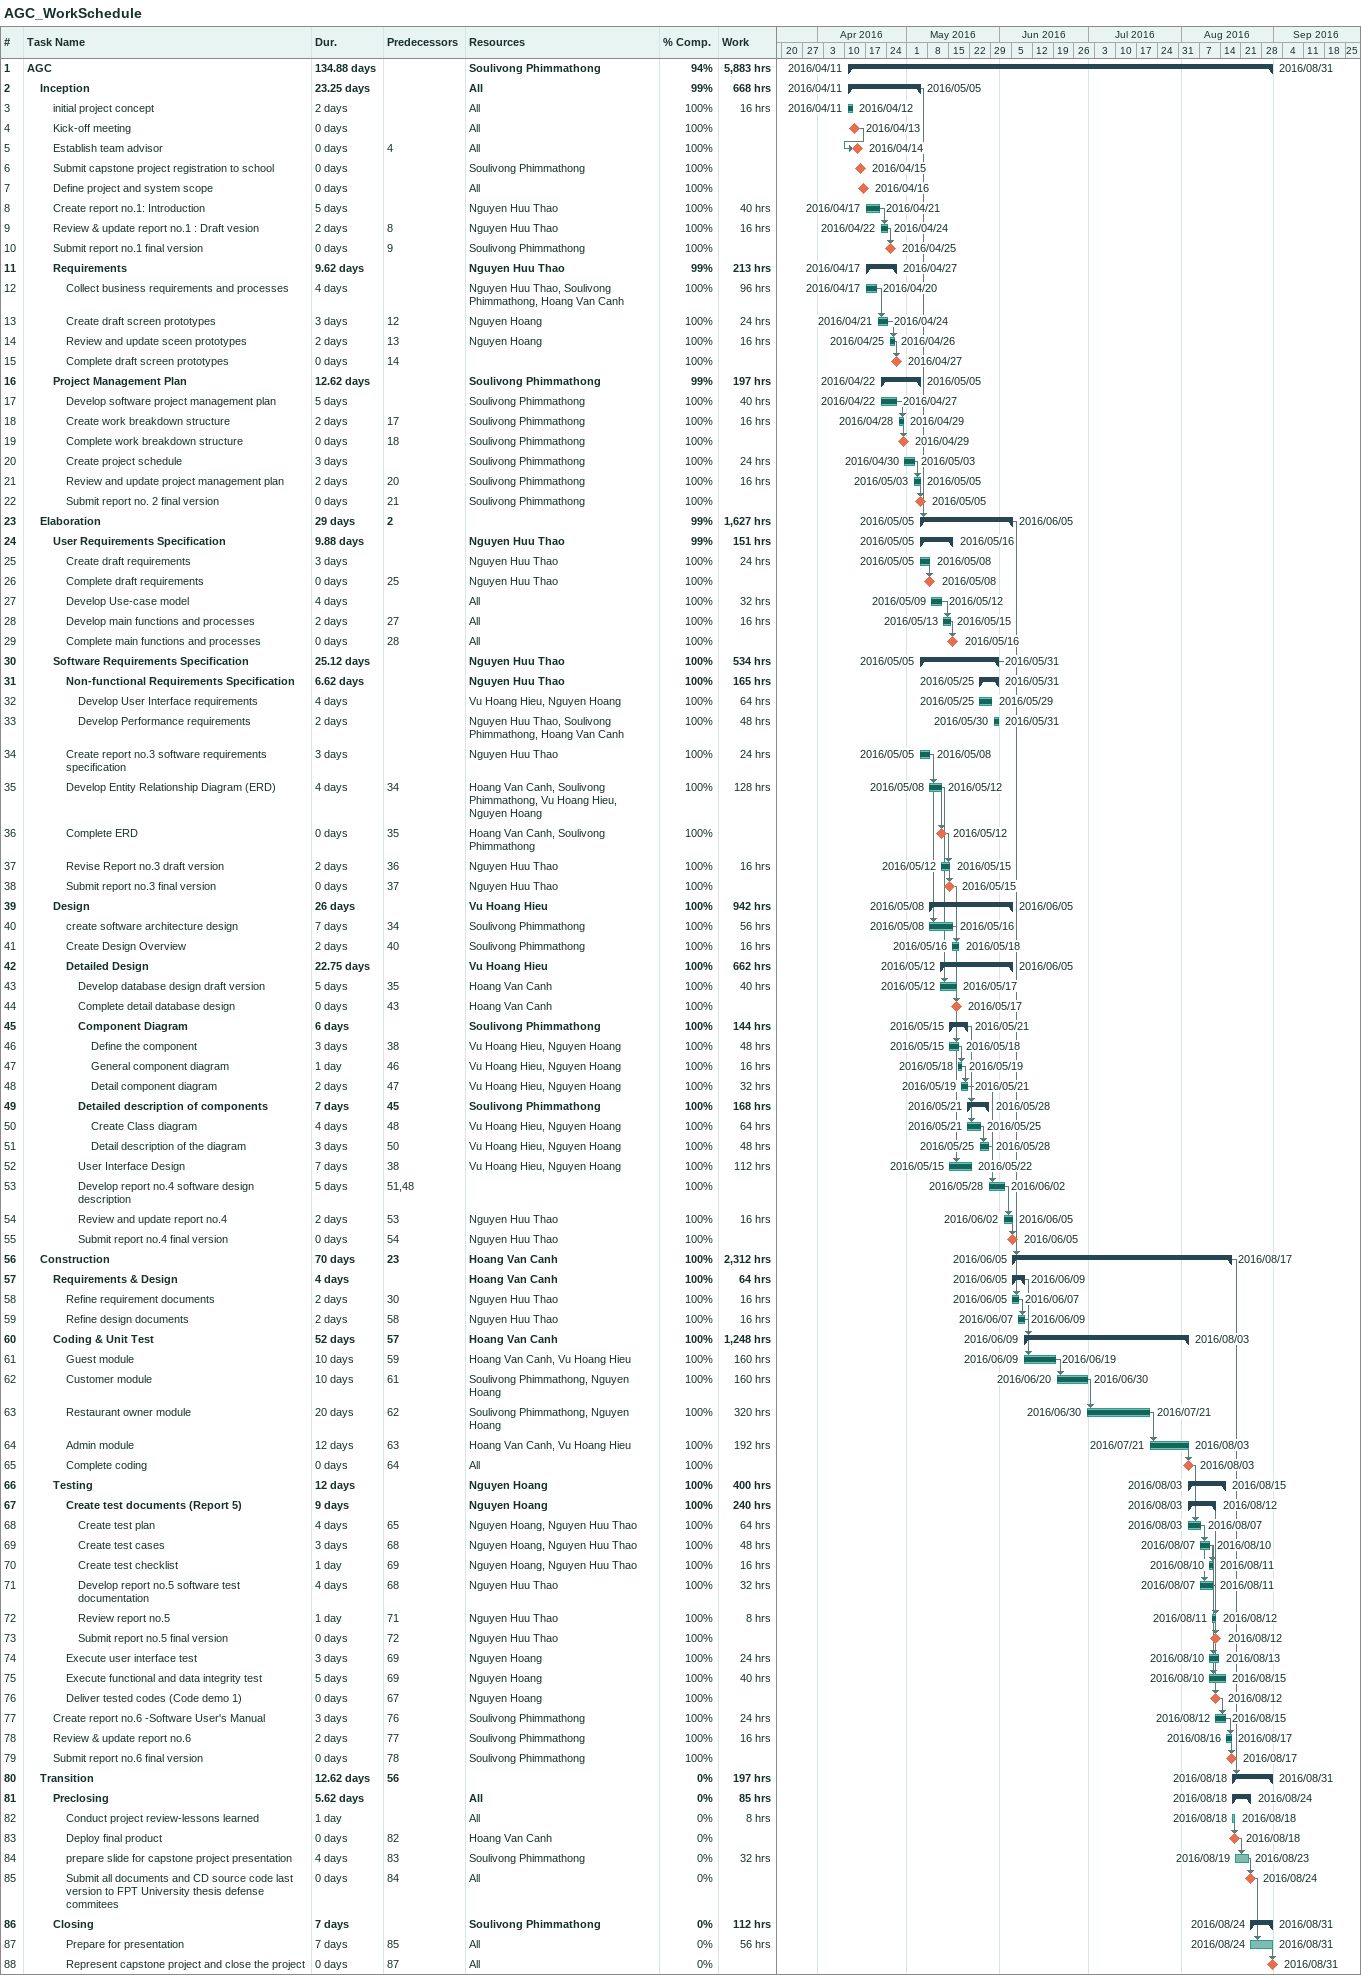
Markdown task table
AGC_WorkSchedule

| ID | Level | Task | Duration | Start | Finish | Predecessors | Resources | % complete | Work (h) |
|---|---|---|---|---|---|---|---|---|---|
| 1 | 1 | **AGC** | 134.88d | 2016-04-11 | 2016-08-31 |  | Soulivong Phimmathong | 94 | 5883 |
| 2 | 2 | **Inception** | 23.25d | 2016-04-11 | 2016-05-05 |  | All | 99 | 668 |
| 3 | 3 | initial project concept | 2d | 2016-04-11 | 2016-04-12 |  | All | 100 | 16 |
| 4 | 3 | Kick-off meeting | 0d | 2016-04-13 | 2016-04-13 |  | All | 100 |  |
| 5 | 3 | Establish team advisor | 0d | 2016-04-14 | 2016-04-14 | 4 | All | 100 |  |
| 6 | 3 | Submit capstone project registration to school | 0d | 2016-04-15 | 2016-04-15 |  | Soulivong Phimmathong | 100 |  |
| 7 | 3 | Define project and system scope | 0d | 2016-04-16 | 2016-04-16 |  | All | 100 |  |
| 8 | 3 | Create report no.1: Introduction | 5d | 2016-04-17 | 2016-04-21 |  | Nguyen Huu Thao | 100 | 40 |
| 9 | 3 | Review & update report no.1 : Draft vesion | 2d | 2016-04-22 | 2016-04-24 | 8 | Nguyen Huu Thao | 100 | 16 |
| 10 | 3 | Submit report no.1 final version | 0d | 2016-04-25 | 2016-04-25 | 9 | Soulivong Phimmathong | 100 |  |
| 11 | 3 | **Requirements** | 9.62d | 2016-04-17 | 2016-04-27 |  | Nguyen Huu Thao | 99 | 213 |
| 12 | 4 | Collect business requirements and processes | 4d | 2016-04-17 | 2016-04-20 |  | Nguyen Huu Thao, Soulivong Phimmathong, Hoang Van Canh | 100 | 96 |
| 13 | 4 | Create draft screen prototypes | 3d | 2016-04-21 | 2016-04-24 | 12 | Nguyen Hoang | 100 | 24 |
| 14 | 4 | Review and update sceen prototypes | 2d | 2016-04-25 | 2016-04-26 | 13 | Nguyen Hoang | 100 | 16 |
| 15 | 4 | Complete draft screen prototypes | 0d | 2016-04-27 | 2016-04-27 | 14 |  | 100 |  |
| 16 | 3 | **Project Management Plan** | 12.62d | 2016-04-22 | 2016-05-05 |  | Soulivong Phimmathong | 99 | 197 |
| 17 | 4 | Develop software project management plan | 5d | 2016-04-22 | 2016-04-27 |  | Soulivong Phimmathong | 100 | 40 |
| 18 | 4 | Create work breakdown structure | 2d | 2016-04-28 | 2016-04-29 | 17 | Soulivong Phimmathong | 100 | 16 |
| 19 | 4 | Complete work breakdown structure | 0d | 2016-04-29 | 2016-04-29 | 18 | Soulivong Phimmathong | 100 |  |
| 20 | 4 | Create project schedule | 3d | 2016-04-30 | 2016-05-03 |  | Soulivong Phimmathong | 100 | 24 |
| 21 | 4 | Review and update project management plan | 2d | 2016-05-03 | 2016-05-05 | 20 | Soulivong Phimmathong | 100 | 16 |
| 22 | 4 | Submit report no. 2 final version | 0d | 2016-05-05 | 2016-05-05 | 21 | Soulivong Phimmathong | 100 |  |
| 23 | 2 | **Elaboration** | 29d | 2016-05-05 | 2016-06-05 | 2 |  | 99 | 1627 |
| 24 | 3 | **User Requirements Specification** | 9.88d | 2016-05-05 | 2016-05-16 |  | Nguyen Huu Thao | 99 | 151 |
| 25 | 4 | Create draft requirements | 3d | 2016-05-05 | 2016-05-08 |  | Nguyen Huu Thao | 100 | 24 |
| 26 | 4 | Complete draft requirements | 0d | 2016-05-08 | 2016-05-08 | 25 | Nguyen Huu Thao | 100 |  |
| 27 | 4 | Develop Use-case model | 4d | 2016-05-09 | 2016-05-12 |  | All | 100 | 32 |
| 28 | 4 | Develop main functions and processes | 2d | 2016-05-13 | 2016-05-15 | 27 | All | 100 | 16 |
| 29 | 4 | Complete main functions and processes | 0d | 2016-05-16 | 2016-05-16 | 28 | All | 100 |  |
| 30 | 3 | **Software Requirements Specification** | 25.12d | 2016-05-05 | 2016-05-31 |  | Nguyen Huu Thao | 100 | 534 |
| 31 | 4 | **Non-functional Requirements Specification** | 6.62d | 2016-05-25 | 2016-05-31 |  | Nguyen Huu Thao | 100 | 165 |
| 32 | 5 | Develop User Interface requirements | 4d | 2016-05-25 | 2016-05-29 |  | Vu Hoang Hieu, Nguyen Hoang | 100 | 64 |
| 33 | 5 | Develop Performance requirements | 2d | 2016-05-30 | 2016-05-31 |  | Nguyen Huu Thao, Soulivong Phimmathong, Hoang Van Canh | 100 | 48 |
| 34 | 4 | Create report no.3 software requirements specification | 3d | 2016-05-05 | 2016-05-08 |  | Nguyen Huu Thao | 100 | 24 |
| 35 | 4 | Develop Entity Relationship Diagram (ERD) | 4d | 2016-05-08 | 2016-05-12 | 34 | Hoang Van Canh, Soulivong Phimmathong, Vu Hoang Hieu, Nguyen Hoang | 100 | 128 |
| 36 | 4 | Complete ERD | 0d | 2016-05-12 | 2016-05-12 | 35 | Hoang Van Canh, Soulivong Phimmathong | 100 |  |
| 37 | 4 | Revise Report no.3 draft version | 2d | 2016-05-12 | 2016-05-15 | 36 | Nguyen Huu Thao | 100 | 16 |
| 38 | 4 | Submit report no.3 final version | 0d | 2016-05-15 | 2016-05-15 | 37 | Nguyen Huu Thao | 100 |  |
| 39 | 3 | **Design** | 26d | 2016-05-08 | 2016-06-05 |  | Vu Hoang Hieu | 100 | 942 |
| 40 | 4 | create software architecture design | 7d | 2016-05-08 | 2016-05-16 | 34 | Soulivong Phimmathong | 100 | 56 |
| 41 | 4 | Create Design Overview | 2d | 2016-05-16 | 2016-05-18 | 40 | Soulivong Phimmathong | 100 | 16 |
| 42 | 4 | **Detailed Design** | 22.75d | 2016-05-12 | 2016-06-05 |  | Vu Hoang Hieu | 100 | 662 |
| 43 | 5 | Develop database design draft version | 5d | 2016-05-12 | 2016-05-17 | 35 | Hoang Van Canh | 100 | 40 |
| 44 | 5 | Complete detail database design | 0d | 2016-05-17 | 2016-05-17 | 43 | Hoang Van Canh | 100 |  |
| 45 | 5 | **Component Diagram** | 6d | 2016-05-15 | 2016-05-21 |  | Soulivong Phimmathong | 100 | 144 |
| 46 | 6 | Define the component | 3d | 2016-05-15 | 2016-05-18 | 38 | Vu Hoang Hieu, Nguyen Hoang | 100 | 48 |
| 47 | 6 | General component diagram | 1d | 2016-05-18 | 2016-05-19 | 46 | Vu Hoang Hieu, Nguyen Hoang | 100 | 16 |
| 48 | 6 | Detail component diagram | 2d | 2016-05-19 | 2016-05-21 | 47 | Vu Hoang Hieu, Nguyen Hoang | 100 | 32 |
| 49 | 5 | **Detailed description of components** | 7d | 2016-05-21 | 2016-05-28 | 45 | Soulivong Phimmathong | 100 | 168 |
| 50 | 6 | Create Class diagram | 4d | 2016-05-21 | 2016-05-25 | 48 | Vu Hoang Hieu, Nguyen Hoang | 100 | 64 |
| 51 | 6 | Detail description of the diagram | 3d | 2016-05-25 | 2016-05-28 | 50 | Vu Hoang Hieu, Nguyen Hoang | 100 | 48 |
| 52 | 5 | User Interface Design | 7d | 2016-05-15 | 2016-05-22 | 38 | Vu Hoang Hieu, Nguyen Hoang | 100 | 112 |
| 53 | 5 | Develop report no.4 software design description | 5d | 2016-05-28 | 2016-06-02 | 51, 48 |  | 100 |  |
| 54 | 5 | Review and update report no.4 | 2d | 2016-06-02 | 2016-06-05 | 53 | Nguyen Huu Thao | 100 | 16 |
| 55 | 5 | Submit report no.4 final version | 0d | 2016-06-05 | 2016-06-05 | 54 | Nguyen Huu Thao | 100 |  |
| 56 | 2 | **Construction** | 70d | 2016-06-05 | 2016-08-17 | 23 | Hoang Van Canh | 100 | 2312 |
| 57 | 3 | **Requirements & Design** | 4d | 2016-06-05 | 2016-06-09 |  | Hoang Van Canh | 100 | 64 |
| 58 | 4 | Refine requirement documents | 2d | 2016-06-05 | 2016-06-07 | 30 | Nguyen Huu Thao | 100 | 16 |
| 59 | 4 | Refine design documents | 2d | 2016-06-07 | 2016-06-09 | 58 | Nguyen Huu Thao | 100 | 16 |
| 60 | 3 | **Coding & Unit Test** | 52d | 2016-06-09 | 2016-08-03 | 57 | Hoang Van Canh | 100 | 1248 |
| 61 | 4 | Guest module | 10d | 2016-06-09 | 2016-06-19 | 59 | Hoang Van Canh, Vu Hoang Hieu | 100 | 160 |
| 62 | 4 | Customer module | 10d | 2016-06-20 | 2016-06-30 | 61 | Soulivong Phimmathong, Nguyen Hoang | 100 | 160 |
| 63 | 4 | Restaurant owner module | 20d | 2016-06-30 | 2016-07-21 | 62 | Soulivong Phimmathong, Nguyen Hoang | 100 | 320 |
| 64 | 4 | Admin module | 12d | 2016-07-21 | 2016-08-03 | 63 | Hoang Van Canh, Vu Hoang Hieu | 100 | 192 |
| 65 | 4 | Complete coding | 0d | 2016-08-03 | 2016-08-03 | 64 | All | 100 |  |
| 66 | 3 | **Testing** | 12d | 2016-08-03 | 2016-08-15 |  | Nguyen Hoang | 100 | 400 |
| 67 | 4 | **Create test documents (Report 5)** | 9d | 2016-08-03 | 2016-08-12 |  | Nguyen Hoang | 100 | 240 |
| 68 | 5 | Create test plan | 4d | 2016-08-03 | 2016-08-07 | 65 | Nguyen Hoang, Nguyen Huu Thao | 100 | 64 |
| 69 | 5 | Create test cases | 3d | 2016-08-07 | 2016-08-10 | 68 | Nguyen Hoang, Nguyen Huu Thao | 100 | 48 |
| 70 | 5 | Create test checklist | 1d | 2016-08-10 | 2016-08-11 | 69 | Nguyen Hoang, Nguyen Huu Thao | 100 | 16 |
| 71 | 5 | Develop report no.5 software test documentation | 4d | 2016-08-07 | 2016-08-11 | 68 | Nguyen Huu Thao | 100 | 32 |
| 72 | 5 | Review report no.5 | 1d | 2016-08-11 | 2016-08-12 | 71 | Nguyen Huu Thao | 100 | 8 |
| 73 | 5 | Submit report no.5 final version | 0d | 2016-08-12 | 2016-08-12 | 72 | Nguyen Huu Thao | 100 |  |
| 74 | 4 | Execute user interface test | 3d | 2016-08-10 | 2016-08-13 | 69 | Nguyen Hoang | 100 | 24 |
| 75 | 4 | Execute functional and data integrity test | 5d | 2016-08-10 | 2016-08-15 | 69 | Nguyen Hoang | 100 | 40 |
| 76 | 4 | Deliver tested codes (Code demo 1) | 0d | 2016-08-12 | 2016-08-12 | 67 | Nguyen Hoang | 100 |  |
| 77 | 3 | Create report no.6 -Software User's Manual | 3d | 2016-08-12 | 2016-08-15 | 76 | Soulivong Phimmathong | 100 | 24 |
| 78 | 3 | Review & update report no.6 | 2d | 2016-08-16 | 2016-08-17 | 77 | Soulivong Phimmathong | 100 | 16 |
| 79 | 3 | Submit report no.6 final version | 0d | 2016-08-17 | 2016-08-17 | 78 | Soulivong Phimmathong | 100 |  |
| 80 | 2 | **Transition** | 12.62d | 2016-08-18 | 2016-08-31 | 56 |  | 0 | 197 |
| 81 | 3 | **Preclosing** | 5.62d | 2016-08-18 | 2016-08-24 |  | All | 0 | 85 |
| 82 | 4 | Conduct project review-lessons learned | 1d | 2016-08-18 | 2016-08-18 |  | All | 0 | 8 |
| 83 | 4 | Deploy final product | 0d | 2016-08-18 | 2016-08-18 | 82 | Hoang Van Canh | 0 |  |
| 84 | 4 | prepare slide for capstone project presentation | 4d | 2016-08-19 | 2016-08-23 | 83 | Soulivong Phimmathong | 0 | 32 |
| 85 | 4 | Submit all documents and CD source code last version to FPT University thesis defense commitees | 0d | 2016-08-24 | 2016-08-24 | 84 | All | 0 |  |
| 86 | 3 | **Closing** | 7d | 2016-08-24 | 2016-08-31 |  | Soulivong Phimmathong | 0 | 112 |
| 87 | 4 | Prepare for presentation | 7d | 2016-08-24 | 2016-08-31 | 85 | All | 0 | 56 |
| 88 | 4 | Represent capstone project and close the project | 0d | 2016-08-31 | 2016-08-31 | 87 | All | 0 |  |
